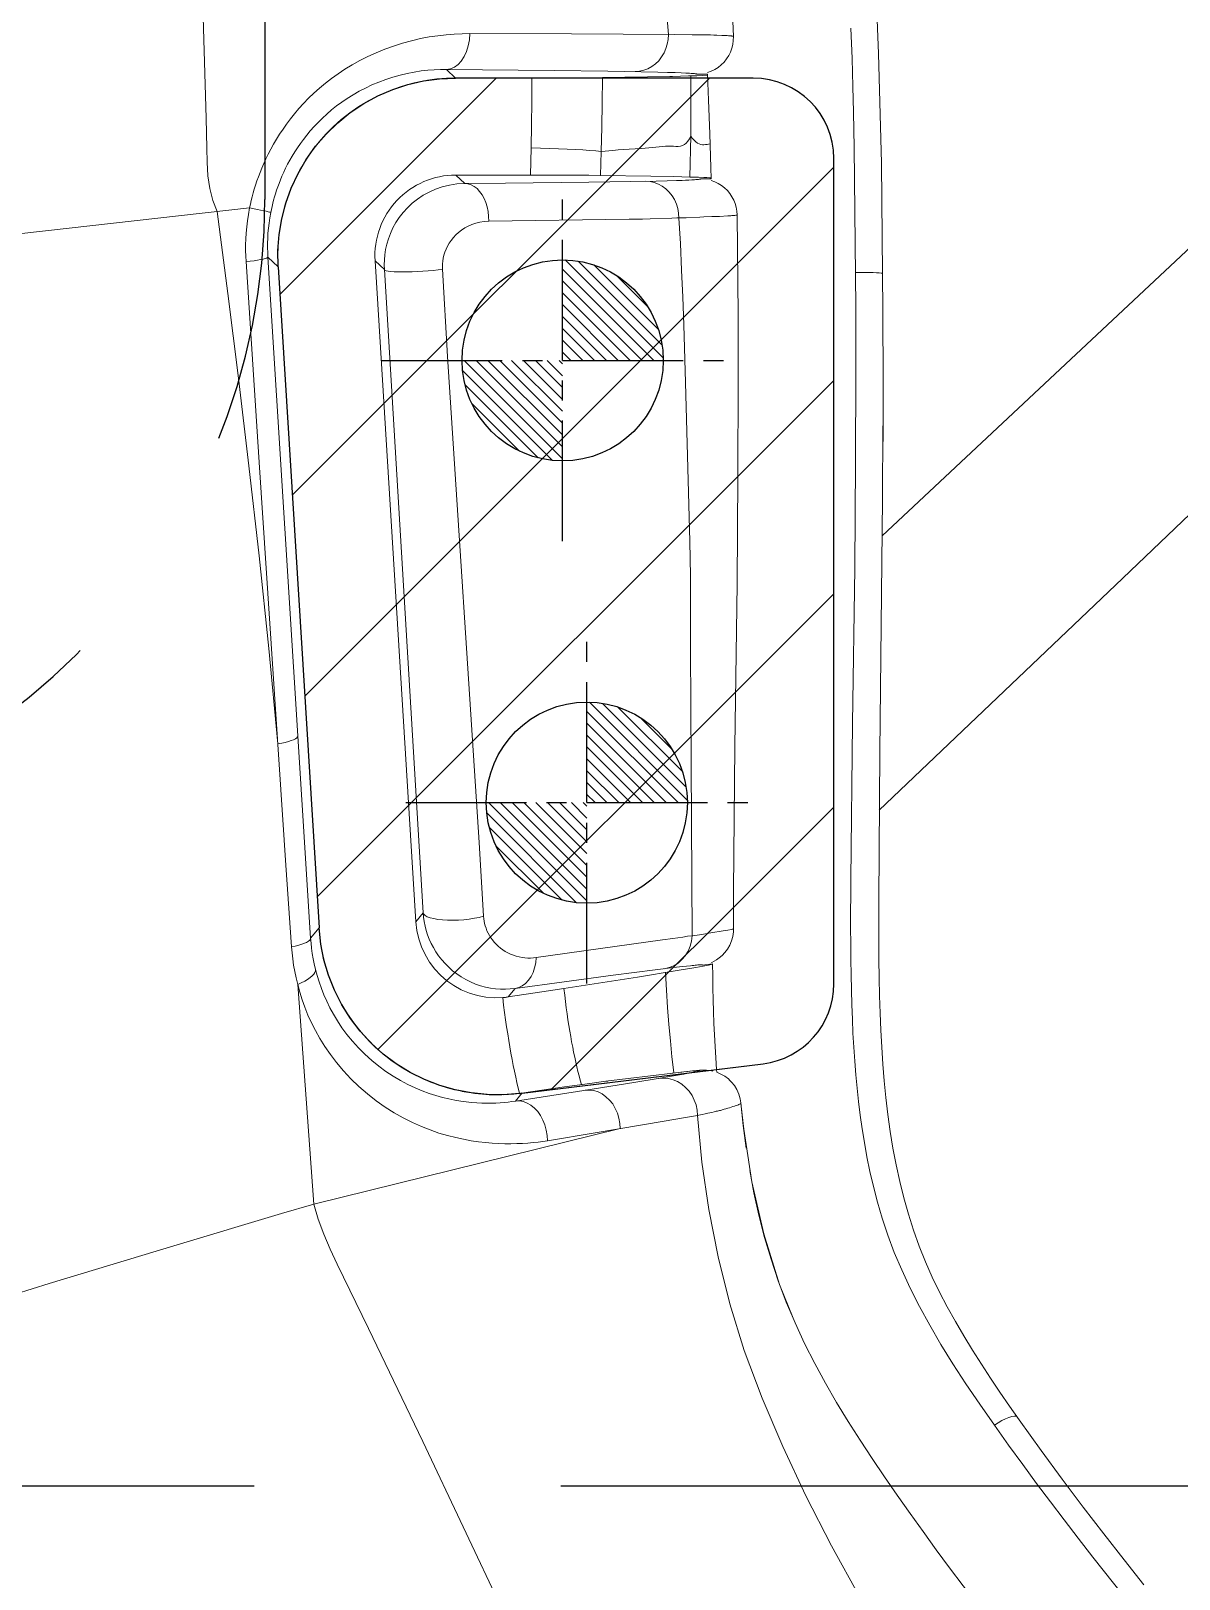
# Model space of a CAD drawing. Header units: inches. Extents: x 160917 to 162189, y -51061 to -50161.
# Drawn here: x 161495.52 to 161509.79, y -50341.36 to -50322.12 of the extents above; entities that cross this region are included whole.
import ezdxf

# ---------------------------------------------------------------- set-up
doc = ezdxf.new("R2010")
doc.units = ezdxf.units.IN
doc.header["$LTSCALE"] = 2
doc.header["$MEASUREMENT"] = 0
for name, pattern in [('CENTER', [50.8, 31.75, -6.35, 6.35, -6.35]), ('CENTER2', [1.125, 0.75, -0.125, 0.125, -0.125]), ('HIDDEN', [9.525, 6.35, -3.175])]:
    doc.linetypes.add(name, pattern=pattern)
for name, color, linetype in [('DEFAULT_1', 7, 'CENTER'), ('PIN', 4, 'CONTINUOUS'), ('y-cut', 7, 'CONTINUOUS'), ('壓塊', 157, 'CONTINUOUS')]:
    doc.layers.add(name, color=color, linetype=linetype)
for name, color, linetype, lineweight in [('PRODUCT', 1, 'CONTINUOUS', 15), ('截面', 191, 'CONTINUOUS', 15), ('枕位', 75, 'CONTINUOUS', 15)]:
    doc.layers.add(name, color=color, linetype=linetype, lineweight=lineweight)

# ---------------------------------------------------------------- blocks, each defined once
blk = doc.blocks.new('20160823.165622')
at = {"layer": '截面', "linetype": 'Continuous', "ltscale": 0.3}
h = blk.add_hatch(dxfattribs=at)
h.set_pattern_fill('ANSI31', color=256, scale=15, style=0)
h.set_pattern_definition([(45, (-3383.3948, 1002.8706), (-1.3258252, 1.3258252), [])])
h.paths.add_polyline_path([(-73.824, 61.266, 1), (-92.824, 61.266, 1)])
h.paths.add_polyline_path([(-22.197, 84.62, 0.373533), (-22.044, 83.982), (-17.561, 80.78), (-17.398, 80.674), (-17.228, 80.584), (-17.053, 80.509), (-16.871, 80.45), (-16.682, 80.406), (-16.492, 80.379), (-16.3, 80.369), (-16.106, 80.375), (-15.915, 80.399), (-15.727, 80.439), (-15.542, 80.495), (-15.363, 80.567), (-15.192, 80.655), (-15.028, 80.757), (-14.874, 80.873), (-14.732, 81.001), (-14.601, 81.141), (-14.481, 81.295), (-6.885, 91.928), (-6.779, 92.091), (-6.689, 92.26), (-6.615, 92.435), (-6.555, 92.618), (-6.511, 92.807), (-6.484, 92.997), (-6.474, 93.19), (-6.481, 93.384), (-6.504, 93.575), (-6.545, 93.764), (-6.602, 93.95), (-6.674, 94.128), (-6.761, 94.3), (-6.864, 94.465), (-6.98, 94.619), (-7.108, 94.761), (-7.249, 94.893), (-7.403, 95.013), (-12.093, 98.364, 0.382846), (-12.756, 98.29), (-13.983, 96.876), (-15.164, 95.437), (-16.3, 93.973), (-17.39, 92.485), (-18.435, 90.971), (-19.438, 89.428), (-20.4, 87.855), (-21.32, 86.252)])
h.paths.add_polyline_path([(-3.987, 77.836), (-3.979, 77.644), (-3.954, 77.453), (-3.912, 77.264), (-3.854, 77.08), (-3.78, 76.902), (-3.691, 76.73), (-3.588, 76.568), (-3.471, 76.416), (-3.34, 76.274), (-3.199, 76.144), (-3.048, 76.028), (-2.886, 75.925), (-2.714, 75.835), (2.724, 73.299, 0.401701), (3.379, 73.522), (4.215, 75.163), (5.025, 76.816), (5.808, 78.481), (6.564, 80.157), (7.293, 81.844), (7.996, 83.545), (8.673, 85.26), (9.324, 86.988), (9.949, 88.728, 0.385263), (9.688, 89.347), (4.684, 91.68), (4.503, 91.755), (4.32, 91.812), (4.133, 91.854), (3.942, 91.879), (3.748, 91.888), (3.555, 91.879), (3.363, 91.854), (3.173, 91.812), (2.989, 91.754), (2.811, 91.68), (2.638, 91.59), (2.476, 91.487), (2.323, 91.369), (2.18, 91.238), (2.051, 91.097), (1.935, 90.946), (1.832, 90.784), (1.742, 90.612), (-3.779, 78.772), (-3.854, 78.591), (-3.912, 78.408), (-3.953, 78.221), (-3.978, 78.03)])
h.paths.add_polyline_path([(-5.724, 139.049), (-5.562, 128.95), (-5.55, 128.785), (-5.523, 128.627), (-5.479, 128.473), (-5.418, 128.324), (-5.342, 128.179), (-5.252, 128.045), (-5.148, 127.921), (-5.031, 127.808), (-4.904, 127.708), (-4.767, 127.622), (-4.62, 127.551), (-4.469, 127.495), (-4.314, 127.456), (-4.155, 127.434), (-3.99, 127.427), (9.395, 127.642), (9.56, 127.653), (9.718, 127.681), (9.872, 127.725), (10.021, 127.785), (10.166, 127.862), (10.3, 127.951), (10.424, 128.055), (10.537, 128.173), (10.637, 128.3), (10.723, 128.437), (10.794, 128.583), (10.85, 128.735), (10.889, 128.89), (10.911, 129.049), (10.918, 129.214), (10.76, 139.065, 0.409527), (10.26, 139.557), (-5.224, 139.557, 0.418916)])
h.paths.add_polyline_path([(-93.609, 92.793), (-93.598, 92.6), (-93.571, 92.41), (-93.527, 92.221), (-93.467, 92.038), (-93.392, 91.862), (-93.302, 91.692), (-93.196, 91.529), (-87.589, 83.68), (-87.469, 83.527), (-87.339, 83.387), (-87.197, 83.26), (-87.043, 83.144), (-86.879, 83.041), (-86.707, 82.954), (-86.528, 82.882), (-86.342, 82.825), (-86.153, 82.785), (-85.961, 82.761), (-85.766, 82.755), (-85.573, 82.765), (-85.382, 82.792), (-85.193, 82.836), (-85.01, 82.896), (-84.834, 82.971), (-84.665, 83.061), (-84.501, 83.167), (-81.445, 85.35, 0.414214), (-81.213, 86.745), (-88.229, 96.567, 0.414214), (-89.624, 96.799), (-92.686, 94.612), (-92.838, 94.492), (-92.978, 94.362), (-93.105, 94.22), (-93.221, 94.067), (-93.323, 93.903), (-93.411, 93.732), (-93.482, 93.553), (-93.539, 93.367), (-93.579, 93.179), (-93.602, 92.987)])
h.paths.add_polyline_path([(-111.785, 86.571), (-107.088, 75.443, 0.425093), (-105.745, 74.926), (-102.029, 76.658), (-101.856, 76.748), (-101.694, 76.852), (-101.543, 76.968), (-101.401, 77.098), (-101.269, 77.241), (-101.151, 77.394), (-101.048, 77.557), (-100.958, 77.729), (-100.883, 77.908), (-100.825, 78.092), (-100.783, 78.282), (-100.758, 78.473), (-100.75, 78.666), (-100.758, 78.859), (-100.783, 79.05), (-100.825, 79.235), (-100.882, 79.418), (-100.956, 79.597), (-105.034, 88.343), (-105.124, 88.515), (-105.227, 88.677), (-105.343, 88.829), (-105.473, 88.97), (-105.616, 89.102), (-105.769, 89.219), (-105.931, 89.323), (-106.103, 89.412), (-106.281, 89.486), (-106.465, 89.544), (-106.654, 89.586), (-106.845, 89.611), (-107.037, 89.62), (-107.231, 89.611), (-107.421, 89.586), (-107.607, 89.545), (-107.789, 89.487), (-107.969, 89.413), (-111.286, 87.866, 0.403417)])
h.paths.add_polyline_path([(6.029, 102.701), (6.04, 102.519), (6.066, 102.34), (6.108, 102.163), (6.164, 101.988), (6.233, 101.819), (6.317, 101.657), (6.414, 101.501), (6.524, 101.355), (6.645, 101.218), (6.777, 101.091), (6.919, 100.976), (7.07, 100.873), (7.229, 100.783), (7.395, 100.706), (7.565, 100.644), (7.74, 100.596), (7.921, 100.561), (12.733, 99.863, 0.404229), (13.297, 100.269), (13.602, 102.074), (13.869, 103.881), (14.097, 105.692), (14.286, 107.505), (14.436, 109.321), (14.547, 111.142), (14.62, 112.97), (14.653, 114.804), (14.648, 116.644, 0.410269), (14.148, 117.137), (8.99, 117.137), (8.803, 117.129), (8.62, 117.106), (8.441, 117.068), (8.264, 117.014), (8.091, 116.945), (7.925, 116.863), (7.767, 116.767), (7.616, 116.658), (7.476, 116.537), (7.347, 116.404), (7.228, 116.261), (7.122, 116.109), (7.03, 115.948), (6.951, 115.78), (6.887, 115.606), (6.838, 115.43), (6.803, 115.248), (6.784, 115.062), (6.032, 102.885)])
h.paths.add_polyline_path([(-9.989, 114.513), (-9.984, 112.88), (-9.966, 111.248), (-9.933, 109.616), (-9.886, 107.984), (-9.826, 106.353), (-9.751, 104.722), (-9.663, 103.091, 0.356031), (-9.235, 102.625), (-4.838, 101.987), (-4.633, 101.967), (-4.431, 101.966), (-4.231, 101.983), (-4.032, 102.018), (-3.835, 102.073), (-3.646, 102.144), (-3.464, 102.233), (-3.289, 102.339), (-3.126, 102.459), (-2.975, 102.594), (-2.835, 102.744), (-2.711, 102.904), (-2.603, 103.075), (-2.509, 103.256), (-2.434, 103.444), (-2.376, 103.636), (-2.336, 103.834), (-2.313, 104.038), (-1.58, 115.926), (-1.577, 116.128), (-1.592, 116.327), (-1.625, 116.522), (-1.675, 116.716), (-1.743, 116.905), (-1.828, 117.086), (-1.929, 117.259), (-2.046, 117.424), (-2.176, 117.576), (-2.32, 117.715), (-2.477, 117.842), (-2.643, 117.954), (-2.819, 118.049), (-3.004, 118.129), (-3.194, 118.191), (-3.387, 118.236), (-3.584, 118.263), (-3.787, 118.273), (-9.457, 118.273, 0.408821), (-9.957, 117.782), (-9.98, 116.147)])
h.paths.add_polyline_path([(-117.289, 114.429), (-117.278, 113.089), (-117.245, 111.75), (-117.188, 110.413), (-117.108, 109.078), (-117.005, 107.746), (-116.879, 106.413), (-116.73, 105.082), (-116.557, 103.75), (-116.36, 102.42, 0.411006), (-115.229, 101.585), (-112.19, 102.026), (-112.009, 102.06), (-111.833, 102.108), (-111.663, 102.171), (-111.498, 102.247), (-111.338, 102.338), (-111.187, 102.441), (-111.045, 102.556), (-110.912, 102.683), (-110.791, 102.82), (-110.682, 102.967), (-110.585, 103.122), (-110.501, 103.285), (-110.431, 103.453), (-110.375, 103.628), (-110.334, 103.806), (-110.308, 103.984), (-110.297, 104.166), (-110.3, 104.35), (-110.855, 113.353), (-110.875, 113.54), (-110.91, 113.721), (-110.959, 113.898), (-111.023, 114.071), (-111.102, 114.24), (-111.194, 114.4), (-111.3, 114.552), (-111.418, 114.696), (-111.548, 114.828), (-111.688, 114.949), (-111.839, 115.059), (-111.997, 115.155), (-112.162, 115.237), (-112.335, 115.306), (-112.512, 115.359), (-112.691, 115.397), (-112.874, 115.42), (-113.061, 115.428), (-116.289, 115.428, 0.41394)])
h.paths.add_polyline_path([(-99.071, 114.42), (-99.068, 114.217), (-98.561, 105.996), (-98.539, 105.794), (-98.5, 105.598), (-98.443, 105.408), (-98.369, 105.222), (-98.277, 105.042), (-98.171, 104.872), (-98.049, 104.712), (-97.911, 104.563), (-97.762, 104.428), (-97.601, 104.307), (-97.429, 104.2), (-97.249, 104.11), (-97.061, 104.038), (-96.867, 103.982), (-96.67, 103.944), (-96.472, 103.924), (-96.272, 103.923), (-96.07, 103.939), (-93.042, 104.307, 0.379232), (-92.163, 105.3), (-92.163, 115.564, 0.414214), (-93.163, 116.564), (-96.863, 116.564), (-97.065, 116.555), (-97.262, 116.528), (-97.455, 116.483), (-97.644, 116.421), (-97.829, 116.341), (-98.005, 116.246), (-98.172, 116.134), (-98.329, 116.007), (-98.473, 115.868), (-98.603, 115.716), (-98.72, 115.551), (-98.821, 115.378), (-98.905, 115.196), (-98.974, 115.007), (-99.024, 114.813), (-99.057, 114.618)])
at = {"layer": 'y-cut', "linetype": 'ByBlock'}
for p, q in [((-93.163, 116.564), (-96.863, 116.564)), ((-92.163, 105.3), (-92.163, 115.564)), ((-99.068, 114.217), (-98.561, 105.996)), ((-96.07, 103.939), (-93.042, 104.307))]:
    blk.add_line(p, q, dxfattribs=at)
for points in [[(-99.068, 114.217), (-99.071, 114.42), (-99.057, 114.618), (-99.024, 114.813), (-98.974, 115.007), (-98.905, 115.196), (-98.821, 115.378), (-98.72, 115.551), (-98.603, 115.716), (-98.473, 115.868), (-98.329, 116.007), (-98.172, 116.134), (-98.005, 116.246), (-97.829, 116.341), (-97.644, 116.421), (-97.455, 116.483), (-97.262, 116.528), (-97.065, 116.555), (-96.863, 116.564)], [(-96.07, 103.939), (-96.272, 103.923), (-96.472, 103.924), (-96.67, 103.944), (-96.867, 103.982), (-97.061, 104.038), (-97.249, 104.11), (-97.429, 104.2), (-97.601, 104.307), (-97.762, 104.428), (-97.911, 104.563), (-98.049, 104.712), (-98.171, 104.872), (-98.277, 105.042), (-98.369, 105.222), (-98.443, 105.408), (-98.5, 105.598), (-98.539, 105.794), (-98.561, 105.996)]]:
    blk.add_lwpolyline(points, dxfattribs=at)
for centre, start, end in [((-93.163, 115.564), 0, 90), ((-93.163, 105.3), 276.9266, 0)]:
    blk.add_arc(centre, 1, start, end, dxfattribs=at)

msp = doc.modelspace()

# ---------------------------------------------------------------- hatches: boundary and pattern name
at = {"layer": 'PIN', "linetype": 'Continuous'}
h = msp.add_hatch(dxfattribs=at)
h.set_pattern_fill('ANSI31', color=6, scale=0.833333, angle=90, style=0)
h.set_pattern_definition([(135, (161673.1966, -50338.07762), (-0.073656956, -0.073656956), [])])
h.paths.add_polyline_path([(161502.128, -50326.211), (161500.878, -50326.211, 0.414214), (161502.128, -50327.461)])
h.paths.add_polyline_path([(161502.128, -50324.961), (161502.128, -50326.211), (161503.378, -50326.211, 0.414214)])
h = msp.add_hatch(dxfattribs=at)
h.set_pattern_fill('ANSI31', color=6, scale=0.833333, angle=90, style=0)
h.set_pattern_definition([(135, (161673.4966, -50343.57762), (-0.073656956, -0.073656956), [])])
h.paths.add_polyline_path([(161502.428, -50331.711), (161501.178, -50331.711, 0.414214), (161502.428, -50332.961)])
h.paths.add_polyline_path([(161502.428, -50330.461), (161502.428, -50331.711), (161503.678, -50331.711, 0.414214)])

# ---------------------------------------------------------------- linework, layer by layer
at = {"layer": 'DEFAULT_1', "color": 2, "linetype": 'CENTER', "ltscale": 0.3}
msp.add_line((161521.155, -50340.211), (161474.195, -50340.211), dxfattribs=at)
at = {"layer": 'PIN', "color": 6, "linetype": 'CENTER2'}
for p, q in [((161502.128, -50328.461), (161502.128, -50323.961)), ((161499.878, -50326.211), (161504.378, -50326.211)), ((161502.428, -50333.961), (161502.428, -50329.461)), ((161500.178, -50331.711), (161504.678, -50331.711))]:
    msp.add_line(p, q, dxfattribs=at)
at = {"layer": 'PIN', "color": 6, "linetype": 'Continuous'}
for centre in [(161502.128, -50326.211), (161502.428, -50331.711)]:
    msp.add_circle(centre, 1.25, dxfattribs=at)
at = {"layer": 'PRODUCT', "linetype": 'ByBlock'}
for p, q in [((161505.712, -50322.082), (161505.725, -50322.459)), ((161500.975, -50322.148), (161502.237, -50322.153)), ((161502.237, -50322.153), (161503.521, -50322.161)), ((161504.044, -50322.167), (161504.105, -50322.17)), ((161505.725, -50322.459), (161505.735, -50322.805)), ((161500.798, -50322.701), (161500.685, -50322.594)), ((161500.685, -50322.594), (161502.024, -50322.606)), ((161502.024, -50322.606), (161502.69, -50322.615)), ((161502.624, -50322.696), (161503.46, -50322.681)), ((161502.69, -50322.615), (161503.105, -50322.622)), ((161503.105, -50322.622), (161503.312, -50322.627)), ((161503.312, -50322.627), (161503.432, -50322.63)), ((161503.432, -50322.63), (161503.527, -50322.633)), ((161503.492, -50322.68), (161503.46, -50322.681)), ((161503.694, -50322.675), (161503.492, -50322.68)), ((161503.527, -50322.633), (161503.603, -50322.636)), ((161503.797, -50322.672), (161503.694, -50322.675)), ((161503.722, -50322.944), (161503.721, -50322.674)), ((161503.867, -50322.669), (161503.797, -50322.672)), ((161503.799, -50322.652), (161503.928, -50322.652)), ((161503.929, -50322.667), (161503.867, -50322.669)), ((161503.942, -50322.977), (161503.928, -50322.652)), ((161504.498, -50322.701), (161500.798, -50322.701)), ((161501.747, -50322.701), (161501.745, -50322.993)), ((161501.747, -50322.701), (161502.624, -50322.696)), ((161502.624, -50322.701), (161502.62, -50323.007)), ((161505.735, -50322.805), (161505.743, -50323.125)), ((161501.745, -50322.993), (161501.741, -50323.282)), ((161502.62, -50323.007), (161502.614, -50323.311)), ((161503.957, -50323.395), (161503.942, -50322.977)), ((161505.743, -50323.125), (161505.751, -50323.564)), ((161501.741, -50323.282), (161501.736, -50323.57)), ((161502.614, -50323.311), (161502.607, -50323.613)), ((161503.711, -50323.932), (161503.72, -50323.421)), ((161503.97, -50323.815), (161503.957, -50323.395)), ((161501.736, -50323.57), (161501.728, -50323.907)), ((161502.607, -50323.613), (161502.598, -50323.911)), ((161503.104, -50323.575), (161502.881, -50323.59)), ((161505.751, -50323.564), (161505.771, -50325.548)), ((161503.974, -50323.955), (161503.97, -50323.815)), ((161505.498, -50323.701), (161505.498, -50333.965)), ((161506.091, -50323.761), (161506.109, -50325.593)), ((161500.912, -50324.012), (161500.8, -50323.907)), ((161500.8, -50323.907), (161502.173, -50323.908)), ((161501.418, -50324.008), (161500.912, -50324.012)), ((161502.454, -50323.996), (161501.418, -50324.008)), ((161502.173, -50323.908), (161502.453, -50323.909)), ((161502.453, -50323.909), (161502.598, -50323.911)), ((161502.976, -50323.988), (161502.454, -50323.996)), ((161502.598, -50323.911), (161503.225, -50323.921)), ((161503.29, -50323.982), (161502.976, -50323.988)), ((161503.225, -50323.921), (161503.509, -50323.927)), ((161503.428, -50323.979), (161503.29, -50323.982)), ((161503.545, -50323.975), (161503.428, -50323.979)), ((161503.509, -50323.927), (161503.711, -50323.932)), ((161503.613, -50323.973), (161503.545, -50323.975)), ((161503.656, -50323.971), (161503.613, -50323.973)), ((161503.697, -50323.969), (161503.656, -50323.971)), ((161503.734, -50323.968), (161503.697, -50323.969)), ((161503.711, -50323.932), (161503.815, -50323.935)), ((161503.815, -50323.935), (161503.882, -50323.938)), ((161503.974, -50323.955), (161503.844, -50323.955)), ((161503.882, -50323.938), (161503.922, -50323.939)), ((161494.349, -50324.753), (161498.238, -50324.315)), ((161498.238, -50324.315), (161498.334, -50324.335)), ((161504.183, -50324.415), (161504.079, -50324.421)), ((161504.217, -50324.413), (161504.183, -50324.415)), ((161504.297, -50324.403), (161504.308, -50325.651)), ((161502.957, -50324.457), (161501.21, -50324.481)), ((161503.122, -50324.454), (161502.957, -50324.457)), ((161503.218, -50324.451), (161503.122, -50324.454)), ((161503.485, -50324.443), (161503.218, -50324.451)), ((161503.618, -50324.439), (161503.574, -50324.441)), ((161503.664, -50324.437), (161503.618, -50324.439)), ((161503.835, -50324.43), (161503.664, -50324.437)), ((161503.885, -50324.428), (161503.835, -50324.43)), ((161504.079, -50324.421), (161504.032, -50324.423)), ((161498.359, -50327.543), (161498.193, -50324.984)), ((161498.996, -50333.397), (161498.465, -50324.927)), ((161498.593, -50325.047), (161498.465, -50324.927)), ((161498.589, -50324.977), (161498.593, -50325.047)), ((161499.796, -50324.974), (161500.304, -50333.194)), ((161499.912, -50325.083), (161499.796, -50324.974)), ((161498.593, -50325.047), (161499.1, -50333.269)), ((161499.912, -50325.083), (161500.395, -50333.082)), ((161500.635, -50325.078), (161500.699, -50326.162)), ((161505.771, -50325.548), (161505.774, -50326.364)), ((161504.308, -50325.651), (161504.311, -50326.469)), ((161506.109, -50325.593), (161506.112, -50326.481)), ((161503.657, -50326.488), (161503.635, -50325.769)), ((161506.11, -50326.13), (161506.11, -50327.221)), ((161500.699, -50326.162), (161501.089, -50332.207)), ((161504.311, -50326.469), (161504.307, -50327.648)), ((161505.774, -50326.364), (161505.77, -50327.479)), ((161506.109, -50327.027), (161506.104, -50327.936)), ((161505.77, -50327.479), (161505.759, -50328.796)), ((161498.688, -50332.488), (161498.359, -50327.543)), ((161504.307, -50327.648), (161504.296, -50328.994)), ((161506.104, -50327.936), (161506.069, -50331.077)), ((161505.759, -50328.796), (161505.732, -50330.725)), ((161505.732, -50330.725), (161505.711, -50332.666)), ((161506.069, -50331.077), (161506.057, -50332.931)), ((161503.74, -50333.366), (161503.724, -50331.232)), ((161501.089, -50332.207), (161501.146, -50333.124)), ((161498.759, -50333.503), (161498.688, -50332.488)), ((161505.711, -50332.666), (161505.708, -50333.267)), ((161504.252, -50333.281), (161504.252, -50332.806)), ((161506.057, -50332.931), (161506.057, -50333.427)), ((161499.1, -50333.269), (161498.996, -50333.397)), ((161500.395, -50333.082), (161500.304, -50333.194)), ((161505.708, -50333.267), (161505.709, -50333.465)), ((161503.858, -50333.349), (161503.947, -50333.335)), ((161503.947, -50333.335), (161504.148, -50333.301)), ((161504.148, -50333.301), (161504.182, -50333.295)), ((161504.182, -50333.295), (161504.227, -50333.287)), ((161504.252, -50333.281), (161504.252, -50333.281)), ((161502.755, -50333.858), (161503.28, -50333.79)), ((161503.552, -50333.799), (161503.058, -50333.879)), ((161503.28, -50333.79), (161503.505, -50333.762)), ((161503.505, -50333.762), (161503.617, -50333.749)), ((161503.785, -50333.759), (161503.552, -50333.799)), ((161503.617, -50333.749), (161503.669, -50333.743)), ((161503.861, -50333.732), (161503.992, -50333.714)), ((161503.863, -50333.732), (161503.861, -50333.732)), ((161501.537, -50334.021), (161501.451, -50334.127)), ((161501.537, -50334.021), (161502.755, -50333.858)), ((161502.145, -50334.023), (161501.871, -50334.065)), ((161503.058, -50333.879), (161502.145, -50334.023)), ((161501.383, -50334.135), (161501.395, -50334.229)), ((161501.871, -50334.065), (161501.451, -50334.127)), ((161505.722, -50334.223), (161505.729, -50334.402)), ((161503.509, -50335.067), (161503.487, -50334.873)), ((161504.04, -50335.028), (161504.031, -50334.886)), ((161504.619, -50334.957), (161504.04, -50335.028)), ((161503.011, -50335.19), (161502.314, -50335.301)), ((161502.468, -50335.203), (161502.666, -50335.176)), ((161502.666, -50335.176), (161503.496, -50335.074)), ((161502.691, -50335.173), (161502.666, -50335.176)), ((161503.34, -50335.137), (161503.011, -50335.19)), ((161503.482, -50335.113), (161503.34, -50335.137)), ((161503.581, -50335.095), (161503.482, -50335.113)), ((161503.609, -50335.061), (161503.489, -50335.075)), ((161503.634, -50335.086), (161503.581, -50335.095)), ((161503.67, -50335.054), (161503.596, -50335.063)), ((161503.673, -50335.079), (161503.634, -50335.086)), ((161503.706, -50335.05), (161503.657, -50335.056)), ((161503.702, -50335.073), (161503.673, -50335.079)), ((161503.738, -50335.047), (161503.683, -50335.053)), ((161503.731, -50335.068), (161503.702, -50335.073)), ((161503.767, -50335.044), (161503.721, -50335.049)), ((161503.75, -50335.064), (161503.731, -50335.068)), ((161503.768, -50335.06), (161503.75, -50335.064)), ((161503.816, -50335.049), (161503.81, -50335.051)), ((161503.962, -50335.043), (161503.939, -50335.04)), ((161503.993, -50335.049), (161503.962, -50335.043)), ((161504.043, -50335.064), (161504.04, -50335.028)), ((161501.454, -50335.339), (161501.316, -50335.343)), ((161501.591, -50335.325), (161501.454, -50335.339)), ((161502.314, -50335.301), (161501.543, -50335.421)), ((161501.625, -50335.321), (161501.543, -50335.421)), ((161501.583, -50335.326), (161501.601, -50335.324)), ((161501.608, -50335.323), (161501.615, -50335.322)), ((161501.615, -50335.322), (161502.153, -50335.245)), ((161502.153, -50335.245), (161502.468, -50335.203)), ((161503.899, -50335.58), (161503.862, -50335.587)), ((161503.933, -50335.573), (161503.899, -50335.58)), ((161503.981, -50335.562), (161503.933, -50335.573)), ((161504.01, -50335.556), (161503.981, -50335.562)), ((161504.18, -50335.511), (161504.158, -50335.517)), ((161504.201, -50335.504), (161504.18, -50335.511)), ((161504.222, -50335.498), (161504.201, -50335.504)), ((161504.243, -50335.491), (161504.222, -50335.498)), ((161504.264, -50335.485), (161504.243, -50335.491)), ((161504.344, -50335.445), (161504.344, -50335.446)), ((161499.036, -50336.703), (161502.843, -50335.764)), ((161503.388, -50335.671), (161502.532, -50335.816)), ((161503.632, -50335.628), (161503.388, -50335.671)), ((161503.803, -50335.599), (161503.632, -50335.628)), ((161502.532, -50335.816), (161501.938, -50335.915)), ((161498.633, -50336.821), (161499.036, -50336.703)), ((161499.716, -50338.251), (161499.327, -50337.451)), ((161493.974, -50338.238), (161495.746, -50337.691)), ((161500.39, -50339.655), (161499.716, -50338.251)), ((161507.447, -50338.869), (161507.564, -50339.043)), ((161507.564, -50339.043), (161507.682, -50339.215)), ((161507.682, -50339.215), (161507.803, -50339.386)), ((161507.803, -50339.386), (161508.074, -50339.765)), ((161507.495, -50339.452), (161507.671, -50339.699)), ((161503.642, -50346.524), (161500.39, -50339.655)), ((161508.074, -50339.765), (161508.337, -50340.124))]:
    msp.add_line(p, q, dxfattribs=at)
for points in [[(161504.429, -50306.532), (161505.403, -50314.189), (161505.561, -50315.603), (161505.699, -50316.994), (161505.819, -50318.354), (161505.92, -50319.692), (161505.999, -50321.036), (161506.056, -50322.395), (161506.091, -50323.761)], [(161497.833, -50324.362), (161497.779, -50324.223), (161497.742, -50324.074), (161497.72, -50323.915), (161497.708, -50323.747), (161497.704, -50323.571), (161497.7, -50323.388), (161497.696, -50323.199), (161497.53, -50317.617)], [(161503.442, -50322.16), (161503.426, -50321.965), (161503.299, -50320.405)], [(161504.171, -50320.479), (161504.227, -50321.603), (161504.25, -50322.183)], [(161498.238, -50324.315), (161498.248, -50324.27), (161498.258, -50324.224), (161498.27, -50324.177), (161498.283, -50324.129), (161498.296, -50324.081), (161498.312, -50324.031), (161498.328, -50323.98), (161498.347, -50323.928), (161498.367, -50323.875), (161498.389, -50323.82), (161498.413, -50323.763), (161498.44, -50323.705), (161498.469, -50323.646), (161498.501, -50323.586), (161498.535, -50323.524), (161498.572, -50323.462), (161498.611, -50323.4), (161498.653, -50323.336), (161498.698, -50323.273), (161498.746, -50323.209), (161498.797, -50323.145), (161498.851, -50323.081), (161498.909, -50323.017), (161498.971, -50322.953), (161499.037, -50322.89), (161499.106, -50322.828), (161499.18, -50322.766), (161499.257, -50322.706), (161499.338, -50322.648), (161499.423, -50322.592), (161499.513, -50322.537), (161499.608, -50322.484), (161499.706, -50322.434), (161499.809, -50322.387), (161499.917, -50322.343), (161500.026, -50322.303), (161500.137, -50322.268), (161500.25, -50322.237), (161500.361, -50322.211), (161500.47, -50322.19), (161500.577, -50322.174), (161500.681, -50322.162), (161500.782, -50322.154), (161500.88, -50322.149), (161500.975, -50322.148)], [(161500.975, -50322.148), (161500.97, -50322.226), (161500.956, -50322.3), (161500.934, -50322.371), (161500.905, -50322.434), (161500.869, -50322.489), (161500.828, -50322.533), (161500.783, -50322.566), (161500.734, -50322.586), (161500.685, -50322.594)], [(161503.442, -50322.16), (161503.439, -50322.22), (161503.429, -50322.279), (161503.412, -50322.335), (161503.388, -50322.389), (161503.358, -50322.439), (161503.323, -50322.485), (161503.282, -50322.524), (161503.237, -50322.558), (161503.188, -50322.585), (161503.136, -50322.604), (161503.083, -50322.616), (161503.028, -50322.621)], [(161503.521, -50322.161), (161503.74, -50322.162), (161503.806, -50322.162)], [(161503.806, -50322.162), (161503.918, -50322.164), (161503.965, -50322.165), (161504.007, -50322.166), (161504.044, -50322.167)], [(161504.105, -50322.17), (161504.153, -50322.172), (161504.172, -50322.173), (161504.189, -50322.174), (161504.203, -50322.175), (161504.215, -50322.176), (161504.225, -50322.177), (161504.233, -50322.179), (161504.24, -50322.18), (161504.245, -50322.181), (161504.248, -50322.182), (161504.25, -50322.183)], [(161504.135, -50322.502), (161504.166, -50322.463), (161504.193, -50322.421), (161504.215, -50322.377), (161504.231, -50322.33), (161504.243, -50322.282), (161504.249, -50322.233), (161504.25, -50322.183)], [(161498.5, -50324.372), (161498.508, -50324.334), (161498.516, -50324.297), (161498.525, -50324.258), (161498.536, -50324.219), (161498.547, -50324.179), (161498.559, -50324.139), (161498.572, -50324.097), (161498.587, -50324.054), (161498.603, -50324.01), (161498.621, -50323.965), (161498.64, -50323.919), (161498.661, -50323.871), (161498.685, -50323.822), (161498.71, -50323.773), (161498.737, -50323.722), (161498.766, -50323.671), (161498.798, -50323.62), (161498.832, -50323.568), (161498.868, -50323.516), (161498.906, -50323.463), (161498.948, -50323.41), (161498.992, -50323.357), (161499.039, -50323.304), (161499.089, -50323.252), (161499.142, -50323.2), (161499.198, -50323.148), (161499.257, -50323.098), (161499.319, -50323.048), (161499.384, -50323.001), (161499.452, -50322.954), (161499.523, -50322.909), (161499.598, -50322.866), (161499.676, -50322.826), (161499.758, -50322.787), (161499.843, -50322.751), (161499.93, -50322.719), (161500.018, -50322.69), (161500.107, -50322.664), (161500.196, -50322.643), (161500.283, -50322.627), (161500.368, -50322.613), (161500.451, -50322.604), (161500.531, -50322.598), (161500.609, -50322.594), (161500.685, -50322.594)], [(161503.603, -50322.636), (161503.661, -50322.639), (161503.685, -50322.64), (161503.706, -50322.641), (161503.725, -50322.643), (161503.741, -50322.644), (161503.754, -50322.645), (161503.766, -50322.646), (161503.775, -50322.647), (161503.783, -50322.648), (161503.789, -50322.649), (161503.794, -50322.65), (161503.797, -50322.651), (161503.799, -50322.652)], [(161503.928, -50322.633), (161503.975, -50322.616), (161504.019, -50322.594), (161504.061, -50322.568), (161504.1, -50322.537), (161504.135, -50322.502)], [(161500.798, -50322.701), (161500.683, -50322.703), (161500.565, -50322.712), (161500.447, -50322.729), (161500.327, -50322.752), (161500.205, -50322.781), (161500.083, -50322.82), (161499.96, -50322.867), (161499.835, -50322.922), (161499.714, -50322.985), (161499.597, -50323.056), (161499.484, -50323.135), (161499.377, -50323.218), (161499.278, -50323.307), (161499.186, -50323.4), (161499.102, -50323.495), (161499.026, -50323.59), (161498.959, -50323.687), (161498.898, -50323.783), (161498.844, -50323.878), (161498.798, -50323.973), (161498.756, -50324.066), (161498.721, -50324.157), (161498.691, -50324.247), (161498.665, -50324.336), (161498.643, -50324.422), (161498.626, -50324.507), (161498.612, -50324.591), (161498.602, -50324.672), (161498.594, -50324.751)], [(161499.695, -50322.996), (161499.782, -50322.948), (161499.869, -50322.905), (161499.955, -50322.868), (161500.039, -50322.835), (161500.122, -50322.807), (161500.204, -50322.782), (161500.284, -50322.761), (161500.362, -50322.744), (161500.439, -50322.73), (161500.514, -50322.719), (161500.588, -50322.711)], [(161500.66, -50322.705), (161500.73, -50322.702), (161500.798, -50322.701)], [(161498.593, -50324.78), (161498.605, -50324.644), (161498.626, -50324.507), (161498.656, -50324.37), (161498.694, -50324.236), (161498.741, -50324.103), (161498.797, -50323.974), (161498.859, -50323.851), (161498.928, -50323.733), (161499.003, -50323.622), (161499.083, -50323.518), (161499.166, -50323.422), (161499.251, -50323.333), (161499.339, -50323.251), (161499.428, -50323.177), (161499.517, -50323.11), (161499.606, -50323.05)], [(161503.72, -50323.421), (161503.721, -50323.304), (161503.722, -50323.185), (161503.722, -50322.944)], [(161503.72, -50323.421), (161503.703, -50323.457), (161503.684, -50323.486), (161503.664, -50323.51), (161503.642, -50323.528), (161503.618, -50323.54), (161503.592, -50323.547), (161503.565, -50323.55), (161503.536, -50323.55), (161503.506, -50323.548), (161503.474, -50323.547), (161503.44, -50323.547), (161503.405, -50323.549), (161503.368, -50323.551), (161503.329, -50323.555)], [(161503.961, -50323.519), (161503.943, -50323.523), (161503.925, -50323.526), (161503.905, -50323.529), (161503.885, -50323.53), (161503.865, -50323.53), (161503.844, -50323.526), (161503.824, -50323.519), (161503.803, -50323.509), (161503.782, -50323.494), (161503.761, -50323.475), (161503.74, -50323.45), (161503.72, -50323.421)], [(161501.736, -50323.57), (161501.851, -50323.573), (161501.965, -50323.576), (161502.076, -50323.58), (161502.183, -50323.585), (161502.284, -50323.59), (161502.379, -50323.595), (161502.464, -50323.601), (161502.541, -50323.607), (161502.607, -50323.613)], [(161502.881, -50323.59), (161502.817, -50323.595), (161502.751, -50323.601), (161502.607, -50323.613)], [(161503.329, -50323.555), (161503.2, -50323.567), (161503.153, -50323.571), (161503.104, -50323.575)], [(161500.912, -50324.012), (161500.815, -50324.017), (161500.722, -50324.031), (161500.632, -50324.053), (161500.548, -50324.082), (161500.468, -50324.118), (161500.393, -50324.159), (161500.323, -50324.206), (161500.259, -50324.258), (161500.2, -50324.313), (161500.146, -50324.372), (161500.098, -50324.434), (161500.056, -50324.499), (161500.019, -50324.565), (161499.988, -50324.632), (161499.963, -50324.699), (161499.943, -50324.766), (161499.928, -50324.832), (161499.918, -50324.897), (161499.912, -50324.961), (161499.911, -50325.023), (161499.912, -50325.083)], [(161501.21, -50324.481), (161501.208, -50324.421), (161501.202, -50324.361), (161501.19, -50324.304), (161501.173, -50324.249), (161501.152, -50324.198), (161501.126, -50324.151), (161501.096, -50324.111), (161501.064, -50324.076), (161501.028, -50324.049), (161500.99, -50324.028), (161500.951, -50324.016), (161500.912, -50324.012)], [(161503.57, -50324.381), (161503.56, -50324.323), (161503.543, -50324.267), (161503.519, -50324.213), (161503.489, -50324.164), (161503.453, -50324.119), (161503.412, -50324.08), (161503.367, -50324.047), (161503.319, -50324.02), (161503.267, -50324.001), (161503.214, -50323.989), (161503.16, -50323.985)], [(161503.844, -50323.955), (161503.84, -50323.957), (161503.834, -50323.958), (161503.827, -50323.96), (161503.818, -50323.961), (161503.807, -50323.962), (161503.795, -50323.963), (161503.782, -50323.964), (161503.767, -50323.965), (161503.751, -50323.966), (161503.734, -50323.968)], [(161503.922, -50323.939), (161503.958, -50323.941), (161503.974, -50323.942)], [(161504.297, -50324.403), (161504.294, -50324.355), (161504.286, -50324.308), (161504.273, -50324.262), (161504.255, -50324.218), (161504.233, -50324.176), (161504.207, -50324.137), (161504.176, -50324.1), (161504.142, -50324.067), (161504.104, -50324.037), (161504.063, -50324.012), (161504.02, -50323.991), (161503.975, -50323.975)], [(161498.588, -50330.979), (161498.477, -50329.793), (161498.355, -50328.642), (161498.229, -50327.522), (161498.098, -50326.434), (161497.966, -50325.381), (161497.833, -50324.362)], [(161498.193, -50324.984), (161498.189, -50324.916), (161498.188, -50324.846), (161498.188, -50324.775), (161498.19, -50324.702), (161498.195, -50324.628), (161498.201, -50324.552), (161498.211, -50324.475), (161498.223, -50324.396), (161498.238, -50324.315)], [(161498.334, -50324.335), (161498.412, -50324.351), (161498.443, -50324.357), (161498.467, -50324.363), (161498.485, -50324.367), (161498.496, -50324.37), (161498.5, -50324.372)], [(161498.465, -50324.927), (161498.462, -50324.871), (161498.46, -50324.813), (161498.461, -50324.754), (161498.462, -50324.693), (161498.466, -50324.631), (161498.471, -50324.568), (161498.479, -50324.504), (161498.488, -50324.438), (161498.5, -50324.372)], [(161503.635, -50325.769), (161503.622, -50325.424), (161503.607, -50325.088), (161503.591, -50324.76), (161503.57, -50324.381)], [(161504.297, -50324.403), (161504.293, -50324.404), (161504.287, -50324.405), (161504.279, -50324.407), (161504.27, -50324.408), (161504.259, -50324.409), (161504.247, -50324.411), (161504.233, -50324.412), (161504.217, -50324.413)], [(161501.21, -50324.481), (161501.154, -50324.485), (161501.101, -50324.493), (161501.05, -50324.505), (161501.001, -50324.521), (161500.955, -50324.542), (161500.912, -50324.565), (161500.872, -50324.591), (161500.835, -50324.62), (161500.801, -50324.651), (161500.771, -50324.684), (161500.743, -50324.719), (161500.719, -50324.754), (161500.698, -50324.791), (161500.68, -50324.828), (161500.665, -50324.866), (161500.653, -50324.903), (161500.645, -50324.94), (161500.639, -50324.976), (161500.635, -50325.011), (161500.634, -50325.045), (161500.635, -50325.078)], [(161503.574, -50324.441), (161503.546, -50324.441), (161503.485, -50324.443)], [(161504.032, -50324.423), (161503.983, -50324.424), (161503.885, -50324.428)], [(161498.594, -50324.751), (161498.59, -50324.829), (161498.588, -50324.904), (161498.589, -50324.977)], [(161498.593, -50325.047), (161498.589, -50324.915), (161498.593, -50324.78)], [(161498.193, -50324.984), (161498.245, -50324.978), (161498.293, -50324.972), (161498.336, -50324.965), (161498.374, -50324.959), (161498.406, -50324.952), (161498.431, -50324.945), (161498.449, -50324.939), (161498.461, -50324.933), (161498.465, -50324.927)], [(161500.635, -50325.078), (161500.579, -50325.086), (161500.519, -50325.092), (161500.455, -50325.098), (161500.39, -50325.103), (161500.324, -50325.107), (161500.258, -50325.11), (161500.195, -50325.111), (161500.136, -50325.112), (161500.082, -50325.111), (161500.033, -50325.109), (161499.992, -50325.106), (161499.958, -50325.101), (161499.934, -50325.096), (161499.918, -50325.09), (161499.912, -50325.083)], [(161505.768, -50325.118), (161505.828, -50325.118), (161505.885, -50325.118), (161505.939, -50325.119), (161505.988, -50325.12), (161506.03, -50325.122), (161506.063, -50325.124), (161506.086, -50325.127), (161506.1, -50325.129), (161506.105, -50325.132)], [(161503.717, -50328.892), (161503.711, -50328.462), (161503.657, -50326.488)], [(161503.724, -50331.232), (161503.717, -50329.789), (161503.717, -50328.892)], [(161504.252, -50332.806), (161504.27, -50331.011), (161504.296, -50328.994)], [(161498.588, -50330.979), (161498.636, -50330.971), (161498.681, -50330.961), (161498.72, -50330.951), (161498.755, -50330.94), (161498.784, -50330.928), (161498.807, -50330.916), (161498.824, -50330.905), (161498.834, -50330.893), (161498.837, -50330.881)], [(161499.113, -50333.405), (161499.105, -50333.336), (161499.1, -50333.269)], [(161499.1, -50333.269), (161499.109, -50333.384), (161499.126, -50333.501), (161499.15, -50333.618), (161499.18, -50333.737), (161499.217, -50333.857), (161499.263, -50333.977), (161499.318, -50334.098), (161499.382, -50334.22), (161499.453, -50334.337), (161499.532, -50334.45), (161499.618, -50334.559), (161499.709, -50334.661), (161499.804, -50334.754), (161499.91, -50334.847)], [(161500.304, -50333.194), (161500.316, -50333.301), (161500.339, -50333.404), (161500.373, -50333.504)], [(161500.395, -50333.082), (161500.4, -50333.136), (161500.407, -50333.19), (161500.418, -50333.245), (161500.432, -50333.299), (161500.449, -50333.353), (161500.47, -50333.407), (161500.494, -50333.461), (161500.521, -50333.513), (161500.552, -50333.565), (161500.587, -50333.616), (161500.625, -50333.665), (161500.667, -50333.713), (161500.712, -50333.758), (161500.761, -50333.801), (161500.812, -50333.841), (161500.867, -50333.878), (161500.924, -50333.911), (161500.983, -50333.94), (161501.044, -50333.966), (161501.106, -50333.987), (161501.169, -50334.004), (161501.232, -50334.017), (161501.295, -50334.026), (161501.357, -50334.03), (161501.418, -50334.031), (161501.478, -50334.028), (161501.537, -50334.021)], [(161501.146, -50333.124), (161501.091, -50333.138), (161501.031, -50333.149), (161500.967, -50333.159), (161500.9, -50333.166), (161500.832, -50333.171), (161500.764, -50333.173), (161500.698, -50333.172), (161500.635, -50333.168), (161500.578, -50333.162), (161500.526, -50333.153), (161500.482, -50333.143), (161500.446, -50333.13), (161500.419, -50333.115), (161500.402, -50333.099), (161500.395, -50333.082)], [(161501.146, -50333.124), (161501.148, -50333.154), (161501.153, -50333.184), (161501.159, -50333.213), (161501.167, -50333.243), (161501.177, -50333.273), (161501.188, -50333.303), (161501.202, -50333.332), (161501.218, -50333.361), (161501.235, -50333.39), (161501.255, -50333.417), (161501.277, -50333.445), (161501.301, -50333.471), (161501.327, -50333.495), (161501.355, -50333.519), (161501.384, -50333.541), (161501.415, -50333.561), (161501.448, -50333.579), (161501.482, -50333.595), (161501.516, -50333.609), (161501.552, -50333.62), (161501.588, -50333.629), (161501.624, -50333.636), (161501.66, -50333.64), (161501.696, -50333.643), (161501.73, -50333.643), (161501.765, -50333.641), (161501.798, -50333.637)], [(161498.759, -50333.503), (161498.805, -50333.494), (161498.848, -50333.484), (161498.885, -50333.472), (161498.918, -50333.46), (161498.946, -50333.448), (161498.968, -50333.435), (161498.984, -50333.422), (161498.993, -50333.409), (161498.996, -50333.397)], [(161499.056, -50333.785), (161499.041, -50333.717), (161499.027, -50333.651), (161499.016, -50333.586), (161499.008, -50333.521), (161499.001, -50333.458), (161498.996, -50333.397)], [(161501.798, -50333.637), (161503.369, -50333.418), (161503.498, -50333.401)], [(161503.74, -50333.366), (161503.731, -50333.433), (161503.713, -50333.497), (161503.687, -50333.558), (161503.653, -50333.614), (161503.611, -50333.663), (161503.562, -50333.705), (161503.509, -50333.738), (161503.451, -50333.762), (161503.39, -50333.776)], [(161503.498, -50333.401), (161503.56, -50333.392), (161503.622, -50333.382), (161503.682, -50333.373), (161503.74, -50333.366)], [(161503.74, -50333.366), (161503.769, -50333.361), (161503.799, -50333.357), (161503.828, -50333.353), (161503.858, -50333.349)], [(161504.205, -50333.483), (161504.227, -50333.431), (161504.243, -50333.375), (161504.251, -50333.316), (161504.252, -50333.281)], [(161504.227, -50333.287), (161504.235, -50333.285), (161504.24, -50333.284), (161504.245, -50333.283), (161504.248, -50333.282), (161504.251, -50333.282), (161504.252, -50333.281), (161504.252, -50333.281)], [(161506.057, -50333.427), (161506.059, -50333.662), (161506.062, -50333.889), (161506.067, -50334.112), (161506.074, -50334.329), (161506.083, -50334.541), (161506.094, -50334.752), (161506.109, -50334.962), (161506.126, -50335.171), (161506.146, -50335.379), (161506.171, -50335.588), (161506.2, -50335.798), (161506.234, -50336.006), (161506.273, -50336.213), (161506.318, -50336.42), (161506.369, -50336.625), (161506.426, -50336.828), (161506.49, -50337.028), (161506.56, -50337.226), (161506.638, -50337.419), (161506.723, -50337.61), (161506.813, -50337.797), (161506.909, -50337.981), (161507.01, -50338.163), (161507.114, -50338.342), (161507.222, -50338.519), (161507.333, -50338.695), (161507.447, -50338.869)], [(161498.835, -50333.973), (161498.815, -50333.891), (161498.799, -50333.811), (161498.785, -50333.732), (161498.774, -50333.654), (161498.765, -50333.578), (161498.759, -50333.503)], [(161499.278, -50334.013), (161499.245, -50333.932), (161499.216, -50333.853), (161499.191, -50333.775), (161499.169, -50333.698), (161499.151, -50333.623), (161499.135, -50333.549), (161499.123, -50333.476)], [(161500.373, -50333.504), (161500.418, -50333.601), (161500.474, -50333.695), (161500.538, -50333.78), (161500.61, -50333.857), (161500.689, -50333.926), (161500.775, -50333.986), (161500.869, -50334.037), (161500.969, -50334.079), (161501.07, -50334.11)], [(161501.799, -50333.637), (161501.793, -50333.702), (161501.78, -50333.763), (161501.76, -50333.821), (161501.735, -50333.873), (161501.703, -50333.919), (161501.667, -50333.958), (161501.627, -50333.988), (161501.583, -50334.009), (161501.537, -50334.021)], [(161503.977, -50333.699), (161503.982, -50333.697), (161504.01, -50333.684), (161504.041, -50333.666), (161504.075, -50333.642)], [(161504.075, -50333.642), (161504.11, -50333.612), (161504.146, -50333.574), (161504.178, -50333.531), (161504.205, -50333.483)], [(161505.709, -50333.465), (161505.71, -50333.66), (161505.713, -50333.851), (161505.717, -50334.039), (161505.722, -50334.223)], [(161498.835, -50333.973), (161498.88, -50333.952), (161498.922, -50333.931), (161498.959, -50333.909), (161498.991, -50333.887), (161499.017, -50333.865), (161499.037, -50333.844), (161499.05, -50333.823), (161499.056, -50333.803), (161499.056, -50333.785)], [(161501.543, -50335.421), (161501.498, -50335.428), (161501.451, -50335.434), (161501.402, -50335.439), (161501.351, -50335.443), (161501.297, -50335.446), (161501.242, -50335.448), (161501.184, -50335.448), (161501.124, -50335.447), (161501.061, -50335.444), (161500.997, -50335.439), (161500.93, -50335.432), (161500.861, -50335.423), (161500.788, -50335.411), (161500.714, -50335.395), (161500.636, -50335.377), (161500.554, -50335.354), (161500.47, -50335.327), (161500.384, -50335.295), (161500.295, -50335.258), (161500.205, -50335.215), (161500.114, -50335.167), (161500.023, -50335.113), (161499.932, -50335.053), (161499.842, -50334.988), (161499.755, -50334.917), (161499.67, -50334.84), (161499.59, -50334.76), (161499.516, -50334.677), (161499.447, -50334.593), (161499.385, -50334.509), (161499.33, -50334.425), (161499.28, -50334.343), (161499.236, -50334.261), (161499.196, -50334.18), (161499.16, -50334.1), (161499.129, -50334.02), (161499.101, -50333.941), (161499.077, -50333.862), (161499.056, -50333.785)], [(161503.487, -50334.873), (161503.467, -50334.673), (161503.448, -50334.468), (161503.432, -50334.258), (161503.418, -50334.043), (161503.406, -50333.823)], [(161503.669, -50333.743), (161503.716, -50333.738), (161503.738, -50333.736), (161503.758, -50333.734), (161503.776, -50333.732), (161503.792, -50333.731), (161503.807, -50333.729), (161503.819, -50333.729), (161503.83, -50333.728), (161503.839, -50333.728), (161503.847, -50333.727), (161503.853, -50333.727), (161503.857, -50333.728), (161503.861, -50333.728), (161503.863, -50333.729), (161503.864, -50333.729), (161503.865, -50333.73), (161503.864, -50333.731), (161503.863, -50333.732)], [(161503.992, -50333.721), (161503.942, -50333.731), (161503.873, -50333.744), (161503.785, -50333.759)], [(161504.031, -50334.886), (161504.023, -50334.744), (161504.015, -50334.6), (161504.009, -50334.455), (161504.004, -50334.309), (161504, -50334.162), (161503.996, -50334.014), (161503.994, -50333.864), (161503.992, -50333.714)], [(161499.036, -50336.703), (161499.001, -50336.248), (161498.835, -50333.973)], [(161501.938, -50335.915), (161501.881, -50335.924), (161501.822, -50335.931), (161501.76, -50335.938), (161501.696, -50335.944), (161501.628, -50335.948), (161501.559, -50335.951), (161501.486, -50335.953), (161501.411, -50335.952), (161501.333, -50335.95), (161501.252, -50335.945), (161501.169, -50335.938), (161501.082, -50335.927), (161500.991, -50335.914), (161500.897, -50335.897), (161500.799, -50335.876), (161500.697, -50335.85), (161500.591, -50335.819), (161500.483, -50335.781), (161500.373, -50335.738), (161500.26, -50335.688), (161500.148, -50335.632), (161500.034, -50335.568), (161499.921, -50335.496), (161499.81, -50335.418), (161499.701, -50335.333), (161499.596, -50335.24), (161499.496, -50335.145), (161499.404, -50335.046), (161499.319, -50334.944), (161499.241, -50334.843), (161499.172, -50334.743), (161499.111, -50334.644), (161499.055, -50334.546), (161499.006, -50334.448), (161498.962, -50334.352), (161498.924, -50334.256), (161498.889, -50334.161), (161498.86, -50334.066), (161498.835, -50333.973)], [(161502.145, -50334.023), (161502.154, -50334.105), (161502.163, -50334.184), (161502.173, -50334.261), (161502.183, -50334.337), (161502.194, -50334.41), (161502.205, -50334.482), (161502.216, -50334.552), (161502.228, -50334.62), (161502.24, -50334.686), (161502.253, -50334.751), (161502.265, -50334.815), (161502.279, -50334.876), (161502.292, -50334.936), (161502.305, -50334.995), (161502.319, -50335.053), (161502.333, -50335.109), (161502.347, -50335.163), (161502.362, -50335.217)], [(161499.817, -50334.766), (161499.731, -50334.683), (161499.652, -50334.599), (161499.581, -50334.515), (161499.516, -50334.429), (161499.458, -50334.345), (161499.405, -50334.26), (161499.358, -50334.177), (161499.316, -50334.094)], [(161501.07, -50334.11), (161501.173, -50334.129), (161501.277, -50334.137), (161501.383, -50334.135)], [(161501.451, -50334.127), (161501.439, -50334.129), (161501.428, -50334.13), (161501.417, -50334.132), (161501.406, -50334.133), (161501.395, -50334.134), (161501.383, -50334.135)], [(161501.395, -50334.229), (161501.407, -50334.321), (161501.419, -50334.411), (161501.432, -50334.498), (161501.445, -50334.584), (161501.458, -50334.667), (161501.472, -50334.748), (161501.486, -50334.827), (161501.5, -50334.903)], [(161505.729, -50334.402), (161505.737, -50334.579), (161505.747, -50334.753), (161505.759, -50334.924), (161505.773, -50335.094), (161505.788, -50335.261), (161505.806, -50335.428), (161505.827, -50335.597), (161505.851, -50335.767), (161505.878, -50335.938), (161505.911, -50336.115), (161505.948, -50336.297), (161505.99, -50336.483), (161506.041, -50336.677), (161506.101, -50336.879), (161506.17, -50337.088), (161506.25, -50337.303), (161506.342, -50337.522), (161506.446, -50337.747), (161506.562, -50337.976), (161506.69, -50338.209), (161506.83, -50338.447), (161506.98, -50338.69), (161507.141, -50338.938), (161507.313, -50339.192), (161507.495, -50339.452)], [(161499.904, -50334.841), (161500.005, -50334.919), (161500.106, -50334.989), (161500.207, -50335.05), (161500.308, -50335.105), (161500.407, -50335.152), (161500.504, -50335.192)], [(161501.316, -50335.343), (161501.176, -50335.34), (161501.035, -50335.327), (161500.894, -50335.304), (161500.755, -50335.273), (161500.618, -50335.233), (161500.485, -50335.185), (161500.357, -50335.129), (161500.235, -50335.066), (161500.12, -50334.998), (161500.011, -50334.924), (161499.91, -50334.847)], [(161501.5, -50334.903), (161501.515, -50334.978), (161501.53, -50335.051), (161501.545, -50335.123), (161501.56, -50335.192), (161501.575, -50335.26), (161501.591, -50335.325)], [(161501.296, -50335.343), (161501.373, -50335.343), (161501.448, -50335.339), (161501.521, -50335.334), (161504.009, -50335.032)], [(161503.803, -50335.599), (161503.799, -50335.534), (161503.786, -50335.47), (161503.765, -50335.409), (161503.736, -50335.352), (161503.7, -50335.299), (161503.657, -50335.252), (161503.609, -50335.212), (161503.556, -50335.18), (161503.5, -50335.156), (161503.442, -50335.141), (161503.382, -50335.136), (161503.322, -50335.139)], [(161503.746, -50335.047), (161503.769, -50335.045), (161503.78, -50335.044), (161503.79, -50335.043), (161503.799, -50335.043), (161503.806, -50335.042), (161503.813, -50335.042), (161503.819, -50335.042), (161503.823, -50335.042), (161503.826, -50335.042), (161503.828, -50335.043), (161503.829, -50335.043), (161503.83, -50335.044), (161503.829, -50335.044), (161503.827, -50335.045), (161503.825, -50335.046), (161503.821, -50335.048), (161503.816, -50335.049)], [(161503.81, -50335.051), (161503.803, -50335.052), (161503.795, -50335.054), (161503.786, -50335.056), (161503.778, -50335.058), (161503.768, -50335.06)], [(161503.939, -50335.04), (161503.918, -50335.038), (161503.897, -50335.037), (161503.879, -50335.037), (161503.865, -50335.037), (161503.853, -50335.038), (161503.84, -50335.038), (161503.829, -50335.039), (161503.817, -50335.04)], [(161504.207, -50335.164), (161504.188, -50335.146), (161504.143, -50335.113), (161504.094, -50335.085), (161504.043, -50335.064)], [(161504.344, -50335.445), (161504.336, -50335.394), (161504.319, -50335.335), (161504.294, -50335.279), (161504.263, -50335.229), (161504.228, -50335.185), (161504.207, -50335.164)], [(161500.6, -50335.227), (161500.694, -50335.257), (161500.786, -50335.281)], [(161500.876, -50335.301), (161500.964, -50335.317), (161501.05, -50335.328), (161501.134, -50335.337), (161501.216, -50335.342), (161501.296, -50335.343)], [(161502.843, -50335.764), (161502.839, -50335.699), (161502.828, -50335.634), (161502.809, -50335.571), (161502.782, -50335.512), (161502.75, -50335.457), (161502.711, -50335.409), (161502.667, -50335.367), (161502.619, -50335.333), (161502.568, -50335.307), (161502.515, -50335.291), (161502.461, -50335.284), (161502.408, -50335.287)], [(161501.938, -50335.915), (161501.935, -50335.848), (161501.924, -50335.783), (161501.907, -50335.719), (161501.883, -50335.658), (161501.853, -50335.602), (161501.818, -50335.551), (161501.778, -50335.508), (161501.734, -50335.473), (161501.688, -50335.446), (161501.64, -50335.428), (161501.592, -50335.42), (161501.543, -50335.421)], [(161504.158, -50335.517), (161504.136, -50335.524), (161504.125, -50335.527), (161504.113, -50335.53), (161504.101, -50335.533), (161504.089, -50335.537), (161504.077, -50335.54), (161504.064, -50335.543), (161504.051, -50335.546), (161504.038, -50335.549), (161504.024, -50335.552), (161504.01, -50335.556)], [(161504.294, -50335.475), (161504.274, -50335.481), (161504.264, -50335.485)], [(161504.344, -50335.449), (161504.342, -50335.451), (161504.338, -50335.454), (161504.334, -50335.458), (161504.327, -50335.461), (161504.32, -50335.464), (161504.312, -50335.468), (161504.303, -50335.471), (161504.294, -50335.475)], [(161504.343, -50335.443), (161504.374, -50335.724), (161504.41, -50336.006)], [(161504.344, -50335.446), (161504.344, -50335.446), (161504.344, -50335.448)], [(161504.992, -50338.12), (161504.825, -50337.703), (161504.627, -50337.073), (161504.479, -50336.427), (161504.38, -50335.769), (161504.344, -50335.446)], [(161503.862, -50335.587), (161503.823, -50335.595), (161503.803, -50335.599)], [(161506.579, -50342.915), (161506.192, -50342.244), (161505.82, -50341.592), (161505.471, -50340.953), (161505.151, -50340.329), (161504.863, -50339.717), (161504.607, -50339.114), (161504.385, -50338.524), (161504.205, -50337.943), (161504.06, -50337.358), (161503.944, -50336.769), (161503.859, -50336.182), (161503.803, -50335.599)], [(161504.453, -50336.286), (161504.505, -50336.564), (161504.567, -50336.842), (161504.638, -50337.116), (161504.718, -50337.388), (161504.808, -50337.656), (161504.908, -50337.921), (161504.992, -50338.12)], [(161499.327, -50337.451), (161499.239, -50337.263), (161499.159, -50337.077), (161499.091, -50336.891), (161499.036, -50336.703)], [(161495.746, -50337.691), (161497.296, -50337.221), (161498.633, -50336.821)], [(161504.992, -50338.12), (161505.018, -50338.18), (161505.136, -50338.435), (161505.263, -50338.684), (161505.395, -50338.929), (161505.534, -50339.168), (161505.677, -50339.405), (161505.825, -50339.638), (161505.976, -50339.868), (161506.13, -50340.096), (161506.288, -50340.324), (161506.447, -50340.55), (161506.609, -50340.775), (161506.772, -50341.001), (161506.937, -50341.226), (161507.105, -50341.45), (161507.275, -50341.673), (161507.448, -50341.895), (161507.622, -50342.116)], [(161507.495, -50339.452), (161507.542, -50339.422), (161507.589, -50339.395), (161507.634, -50339.373), (161507.675, -50339.356), (161507.712, -50339.345), (161507.743, -50339.339), (161507.768, -50339.34), (161507.771, -50339.341)], [(161507.671, -50339.699), (161507.846, -50339.941), (161508.019, -50340.178)], [(161508.019, -50340.178), (161508.19, -50340.406), (161508.36, -50340.629), (161508.536, -50340.857), (161508.72, -50341.093), (161509.104, -50341.577)], [(161508.337, -50340.124), (161508.597, -50340.47), (161508.855, -50340.803), (161509.107, -50341.125), (161509.353, -50341.435)]]:
    msp.add_lwpolyline(points, dxfattribs=at)
for centre, start, end in [((161504.498, -50323.701), 0, 90), ((161504.498, -50333.965), 276.9266, 0)]:
    msp.add_arc(centre, 1, start, end, dxfattribs=at)
msp.add_ellipse((161500.8, -50324.911), major_axis=(0.877, 0.491), ratio=0.999396, start_param=7.343239, end_param=8.976139, dxfattribs=at)
at = {"layer": '壓塊', "color": 153, "linetype": 'HIDDEN', "ltscale": 0.5}
msp.add_lwpolyline([(161466.428, -50302.211), (161490.428, -50302.211, -0.414214), (161498.428, -50310.211), (161498.428, -50324.211, -0.414214), (161490.428, -50332.211), (161466.428, -50332.211, -0.414214), (161458.428, -50324.211), (161458.428, -50310.211, -0.414214)], format="xyb", close=True, dxfattribs=at)
at = {"layer": '枕位', "linetype": 'ByBlock', "ltscale": 0.3}
for p, q in [((161510.225, -50324.527), (161506.099, -50328.394)), ((161512.007, -50326.125), (161508.998, -50329.008)), ((161508.998, -50329.008), (161506.063, -50331.804))]:
    msp.add_line(p, q, dxfattribs=at)

# ---------------------------------------------------------------- block references
at = {"layer": 'y-cut', "linetype": 'ByBlock'}
msp.add_blockref('20160823.165622', (161597.661, -50439.265), dxfattribs=at)

doc.saveas('drawing.dxf')
